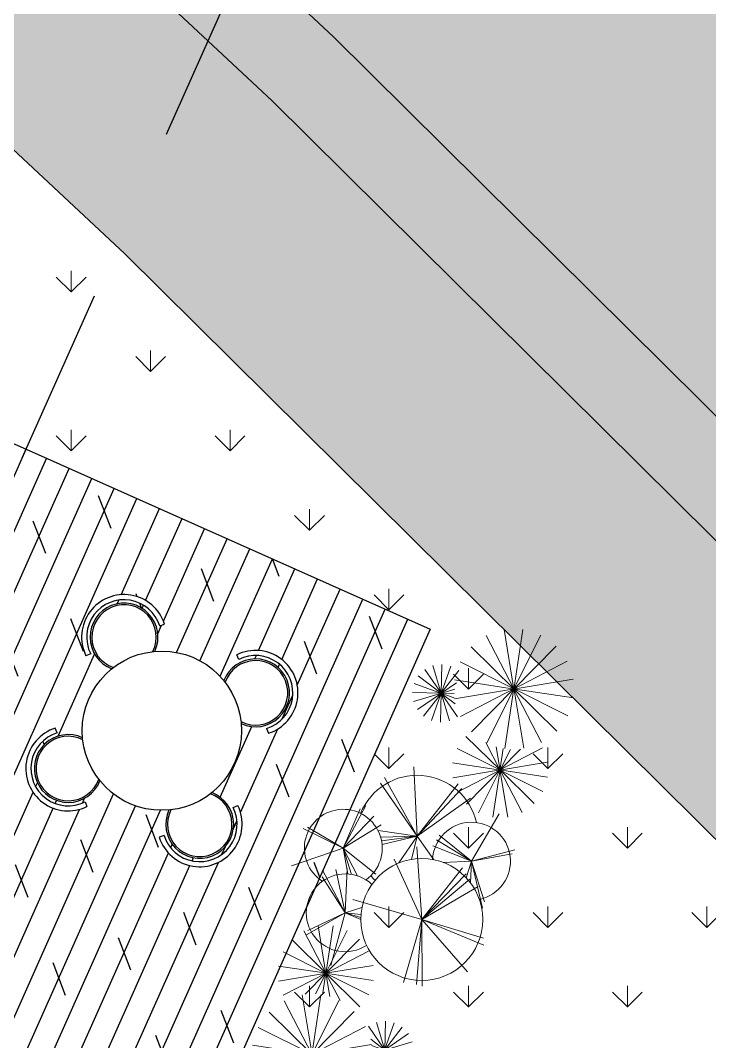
# Model space of a CAD drawing. Header units: millimetres. Extents: x 525387 to 527545, y 2235066 to 2235448.
# Drawn here: x 525612.76 to 525616.66, y 2235281.53 to 2235287.3 of the extents above; entities that cross this region are included whole.
import ezdxf

# ---------------------------------------------------------------- set-up
doc = ezdxf.new("R2010")
doc.units = ezdxf.units.MM
doc.linetypes.add('JIS_02_1.0', pattern=[2, 1, -1])
for name, color, linetype in [('auxiliar', 6, 'Continuous'), ('EJES', 1, 'Continuous'), ('muebles', 2, 'Continuous'), ('PISOS', 7, 'Continuous')]:
    doc.layers.add(name, color=color, linetype=linetype)
doc.layers.add('jardin', color=72, linetype='Continuous', lineweight=5)
doc.layers.add('muro', color=5, linetype='Continuous', lineweight=35)
pattern_1 = [(90, (-1981.939004174666, -211.1523106675595), (-0.449012806, 0.449012806), [0.1190625, -0.778963112]), (45, (-1981.939004174666, -211.1523106675595), (-0.4490128060534577, 0.4490128060534577), [0.1190625, -0.5159375]), (135, (-1981.939004174666, -211.1523106675595), (-0.4490128060534577, -0.4490128060534576), [0.1190625, -0.5159375])]

# ---------------------------------------------------------------- blocks, each defined once
blk = doc.blocks.new('Arbo-p12')
at = {"color": 0, "linetype": 'ByBlock', "lineweight": 0}
for p, q in [((-0.09945709401501, 0.1825524877638605), (-0.1356132411272652, 0.4940981494850954)), ((-0.09945709401501, 0.1825524877638605), (-0.1074507220736416, 0.4894871847450658)), ((-0.09945709401501, 0.1825524877638605), (-0.04596247985850208, 0.4867876671657798)), ((0.1654444836079677, 0.2784894576247351), (0.1012380212751178, 0.5282004195085828)), ((0.1654444836079677, 0.2784894576247351), (0.2733940111910297, 0.4590283148584596)), ((0.1654444836079677, 0.2784894576247351), (0.2773408917322135, 0.4382920194160924)), ((-0.09945709401501, 0.1825524877638605), (-0.3403838269256559, 0.4051013730745814)), ((-0.09945709401501, 0.1825524877638605), (-0.4038031262973748, 0.2714040318060841)), ((0.1654444836079677, 0.2784894576247351), (-0.02910967280313285, 0.2589447612715267)), ((0.1654444836079677, 0.2784894576247351), (-0.02305159788099669, 0.2349050050647519)), ((0.1654444836079677, 0.2784894576247351), (-0.01607567987874499, 0.2021488315189971)), ((0.1654444836079677, 0.2784894576247351), (0.07460698168316968, 0.1810547487095855)), ((0.1654444836079677, 0.2784894576247351), (0.2028990161379305, 0.2055873213512632)), ((0.1654444836079677, 0.2784894576247351), (0.2330999254421608, 0.2027623710971878)), ((0.1654444836079677, 0.2784894576247351), (0.3572435578118477, 0.1567404148424138)), ((0.1654444836079677, 0.2784894576247351), (0.3436585484460159, 0.1852775967678375)), ((-0.09945709401501, 0.1825524877638605), (-0.3980144917112823, 0.2385292821627031)), ((0.1912869320984432, -0.08140291117061205), (0.1580292908201565, 0.2263884639274987)), ((0.1912869320984432, -0.08140291117061205), (0.1885154619919192, 0.2180697781140359)), ((0.1912869320984432, -0.08140291117061205), (0.2716595651876356, 0.2152968828428821)), ((0.1912869320984432, -0.08140291117061205), (0.2190016331636822, 0.212523987571728)), ((-0.09945709401501, 0.1825524877638605), (-0.2491042509019152, 0.07191034251168738)), ((-0.09945709401501, 0.1825524877638605), (-0.2183721527725425, 0.05834102786364928)), ((-0.09945709401501, 0.1825524877638605), (-0.2032355424297066, 0.0489319366850588)), ((-0.09945709401501, 0.1825524877638605), (-0.1899574522912311, 0.03883172599978091)), ((-0.09945709401501, 0.1825524877638605), (0.03442190526441326, 0.159203816530546)), ((-0.09945709401501, 0.1825524877638605), (-0.07240588186543039, 0.03245811781874022)), ((-0.09945709401501, 0.1825524877638605), (-0.04203283865625145, 0.08610863659155533)), ((0.1912869320984432, -0.08140291117061205), (-0.0664597878082781, 0.1459745010640283)), ((-0.3074832109905653, -0.1018937197444366), (-0.3725427538281328, 0.1157687946434195)), ((-0.3074832109905653, -0.1018937197444366), (-0.3104882755280723, 0.1066058052098178)), ((-0.3074832109905653, -0.1018937197444366), (-0.2578444630142112, 0.1008138822734795)), ((-0.3074832109905653, -0.1018937197444366), (-0.3809867018928431, 0.0853118911108058)), ((0.1912869320984432, -0.08140291117061205), (0.4601195324312601, 0.06001474765824955)), ((0.1912869320984432, -0.08140291117061205), (-0.09971742908656489, 0.02951289967555382)), ((0.1912869320984432, -0.08140291117061205), (0.4850627633899749, 0.03783158548901633)), ((-0.3074832109905653, -0.1018937197444366), (-0.112246912438887, -0.08118529650845765)), ((0.1912869320984432, -0.08140291117061205), (-0.1052603692996122, -0.242230836897553)), ((0.1912869320984432, -0.08140291117061205), (0.338174847744209, -0.3531466477437188)), ((0.1912869320984432, -0.08140291117061205), (0.388061309661639, -0.3170990092187149)), ((0.1912869320984432, -0.08140291117061205), (0.4130045406203537, -0.3032345328629442)), ((0.1912869320984432, -0.08140291117061205), (0.5183204046682617, -0.1063589686109994)), ((-0.3074832109905653, -0.1018937197444366), (-0.507343275403616, -0.1674935225602729)), ((-0.3074832109905653, -0.1018937197444366), (-0.4967330011342612, -0.1492454022568394)), ((-0.3074832109905653, -0.1018937197444366), (-0.4226588173356135, -0.3325723143155553)), ((-0.3074832109905653, -0.1018937197444366), (-0.168457054476695, -0.1474484213565678)), ((-0.3074832109905653, -0.1018937197444366), (-0.193463941107007, -0.1623478726825746)), ((-0.3074832109905653, -0.1018937197444366), (-0.2069262341160077, -0.1728698851188635)), ((-0.08741089502086342, -0.3119095872141122), (-0.2277341135656372, -0.157430554482322)), ((-0.08741089502086342, -0.3119095872141122), (-0.2619663918384558, -0.1978417966254108)), ((-0.08741089502086342, -0.3119095872141122), (-0.04879098096027828, -0.2390760849195701)), ((-0.08741089502086342, -0.3119095872141122), (-0.304254691591202, -0.2441712511492324)), ((-0.08741089502086342, -0.3119095872141122), (-0.2837221160287666, -0.2681990802747973)), ((-0.08741089502086342, -0.3119095872141122), (-0.02860795749807729, -0.266185138638608)), ((-0.08741089502086342, -0.3119095872141122), (-0.02001231440516832, -0.2759558923497915)), ((-0.08741089502086342, -0.3119095872141122), (-0.01275229881134759, -0.2835568780088644)), ((-0.08741089502086342, -0.3119095872141122), (-0.1539477203546766, -0.4952958347374364)), ((-0.08741089502086342, -0.3119095872141122), (-0.1447490113881557, -0.5142946654390551)), ((-0.08741089502086342, -0.3119095872141122), (0.03946655136610412, -0.5363648118995229))]:
    blk.add_line(p, q, dxfattribs=at)
blk.add_circle((0.1912869320984432, -0.08140291117061205), 0.2872250582012303, dxfattribs=at)
for centre, radius, start, end in [((-0.09945709401501, 0.1825524877638605), 0.2872250582012303, 57.49040998641255, 202.5719847777969), ((0.1654444836079677, 0.2784894576247352), 0.1833465435664465, 326.1895167280852, 222.0247516634134), ((-0.3074832109905652, -0.1018937197444367), 0.1833465435664465, 350.2838044240218, 282.3951209920781), ((-0.08741089502086331, -0.3119095872141122), 0.1833465435664465, 91.44372134915663, 347.743530791549), ((-0.09945709401501, 0.1825524877638605), 0.2872250582012303, 265.0692222164591, 270.8897798021474)]:
    blk.add_arc(centre, radius, start, end, dxfattribs=at)
blk = doc.blocks.new('Arbo-p11')
at = {"color": 0, "linetype": 'ByBlock', "lineweight": 0}
for p, q in [((-0.03945091497496268, 0.1627851548033699), (-0.03945091497496268, 0.4682057414846272)), ((-0.03763756430225819, 0.163374348153109), (-0.217159280900016, 0.4104647932102127)), ((-0.03849758010914052, 0.1629361482125352), (-0.1328777318256156, 0.4534083873864336)), ((-0.04126426564766718, 0.163374348153109), (0.1382574509500902, 0.4104647932102127)), ((-0.04040424984078574, 0.1629361482125356), (0.05397590187568934, 0.453408387386434)), ((-0.03695505189357619, 0.1640568605617892), (-0.2840454969506803, 0.3435785771595471)), ((-0.04194677805634829, 0.1640568605617892), (0.2051436670007558, 0.3435785771595471)), ((-0.03651685195300371, 0.1649168763686711), (-0.3269890911269016, 0.2592970280851462)), ((-0.04238497799692166, 0.1649168763686707), (0.2480872611769762, 0.2592970280851462)), ((-0.03636585854383846, 0.1658702112344946), (-0.341786445225096, 0.1658702112344946)), ((-0.03651685195300371, 0.1668235461003168), (-0.3269890911269024, 0.0724433943838417)), ((-0.03695505189357708, 0.1676835619071991), (-0.2840454969506812, -0.01183815469055874)), ((-0.03763756430225819, 0.1683660743158798), (-0.217159280900016, -0.07872437074122432)), ((-0.03849758010913963, 0.1688042742564531), (-0.1328777318256151, -0.1216679649174452)), ((-0.04253597140608691, 0.1658702112344942), (0.2628846152751703, 0.1658702112344942)), ((-0.04238497799692166, 0.1668235461003172), (0.2480872611769771, 0.07244339438384215)), ((-0.0419467780563474, 0.1676835619071991), (0.2051436670007558, -0.01183815469055874)), ((-0.04126426564766718, 0.1683660743158793), (0.1382574509500902, -0.07872437074122476)), ((-0.04040424984078574, 0.1688042742564527), (0.05397590187568934, -0.1216679649174456)), ((-0.03945091497496268, 0.1689552676656188), (-0.03945091497496268, -0.1364653190156383)), ((0.1960180271041445, -0.1754089437350702), (0.2711393953621688, 0.05579085464273289)), ((-0.2836893419357962, -0.1074223704625676), (-0.3456976836416141, 0.02482332054843036)), ((-0.2841327870895041, -0.1075505428520331), (-0.3022400585782223, 0.03738421471603844)), ((0.1953335022018055, -0.175060160876516), (0.3382228357914097, 0.02161013450439094)), ((-0.2830237911541527, -0.1067990950249508), (-0.41092166024266, -0.03625767233798807)), ((-0.2833072079792969, -0.1071634391877884), (-0.3831468113785281, -0.0005519443799301416)), ((-0.285028228444814, -0.1073784530694117), (-0.2500939734895338, -0.04403954386138023)), ((-0.2845941359391124, -0.1075354099496743), (-0.2667433379524853, -0.01465166927093722)), ((0.194790260163509, -0.17451691883822), (0.3914605555444155, -0.03162758524861489)), ((0.1967768288037199, -0.1755291261175752), (0.1967768288037199, -0.02587380216266869)), ((-0.2828668342738896, -0.1063650025192488), (-0.4263034345084373, -0.07879873789677308)), ((-0.2857796762718963, -0.1062694571340594), (-0.1965552848700394, -0.09512230164397431)), ((-0.2856515038824312, -0.1067129022877672), (-0.2213026976848658, -0.0765405561602234)), ((-0.2853925726076516, -0.1070950362442666), (-0.236504216537871, -0.06131203611239458)), ((0.1982201554056353, -0.175060160876516), (0.1326960331551021, -0.08487394365613823)), ((0.1975356305032954, -0.1754089437350707), (0.1609826787180497, -0.062910525790458)), ((0.1944414773049543, -0.1738323939358809), (0.4256412756827566, -0.09871102567785575)), ((-0.2828517013715308, -0.1059036536696404), (-0.4277864589396019, -0.1240109251583587)), ((-0.2829798737609963, -0.105460208515933), (-0.4152255647719942, -0.1674685502217509)), ((-0.2832388050357755, -0.1050780745594337), (-0.3898502998436337, -0.2049176779586645)), ((-0.2836031491986131, -0.1047946577342894), (-0.3541445718855762, -0.2326925268227972)), ((-0.2840372417043147, -0.1046377008540264), (-0.3116035063267912, -0.2480743010885737)), ((-0.285764543369537, -0.1058081082844519), (-0.1423279431349898, -0.1333743729069276)), ((-0.2856075864892744, -0.1053740157787499), (-0.1577097174007671, -0.1759154384657121)), ((-0.2853241696641302, -0.1050096716159123), (-0.185484566264899, -0.2116211664237705)), ((-0.2849420357076313, -0.1047507403411331), (-0.222933694001813, -0.2369964313521306)), ((-0.284498590553923, -0.1046225679516676), (-0.2663913190652047, -0.2495573255197391)), ((0.1991121803024865, -0.1738323939358805), (0.04939654229667245, -0.1251868343137158)), ((0.1987633974439327, -0.17451691883822), (0.1013662940220794, -0.1037537810977064)), ((0.199232362684991, -0.1730735922363042), (-0.04386549156077259, -0.1730735922363042)), ((0.1991121803024865, -0.1723147905367287), (-0.0320876180753167, -0.2474361587947539)), ((0.1987633974439318, -0.1716302656343892), (0.002093102063025251, -0.3145195992239943)), ((0.1982201554056353, -0.1710870235960928), (0.0553308218160311, -0.3677573189769997)), ((0.1975356305032963, -0.1707382407375385), (0.122414262245272, -0.4019380391153416)), ((0.1943212949224498, -0.1730735922363046), (0.4374191491682133, -0.1730735922363046)), ((0.1944414773049543, -0.1723147905367283), (0.4256412756827574, -0.2474361587947535)), ((0.194790260163509, -0.1716302656343892), (0.3914605555444155, -0.3145195992239943)), ((0.1953335022018055, -0.1710870235960932), (0.3382228357914097, -0.3677573189770001)), ((0.1960180271041445, -0.170738240737539), (0.2711393953621688, -0.4019380391153421)), ((0.1967768288037199, -0.1706180583550335), (0.1967768288037199, -0.4137159126007971))]:
    blk.add_line(p, q, dxfattribs=at)
blk = doc.blocks.new('ACBAÑA 2 R')
at = {"layer": 'muro', "color": 3, "linetype": 'Continuous', "lineweight": -3}
for p in [(8.29999999993015, 1.75), (0, 0)]:
    blk.add_line(p, (8.29999999993015, 0), dxfattribs=at)

msp = doc.modelspace()

# ---------------------------------------------------------------- hatches: boundary and pattern name
at = {"layer": 'auxiliar'}
h = msp.add_hatch(color=8, dxfattribs=at)
h.dxf.hatch_style = 1
h.set_gradient(color1=(0, 127, 255), color2=(0, 255, 255), name='INVCURVED')
h.paths.add_polyline_path([(525608.3686954741, 2235295.686445747), (525615.9158335903, 2235288.645588127), (525619.4931245319, 2235285.100241358), (525626.0822137087, 2235278.146163472), (525630.6105035663, 2235273.191901902), (525636.6796801204, 2235267.67058028), (525637.6109065919, 2235266.236831313), (525639.9164147214, 2235263.177795304), (525639.9164147218, 2235263.177795304), (525637.2189519926, 2235266.591751895), (525633.4391289881, 2235267.034892814), (525629.0862992101, 2235271.895039319), (525624.618069241, 2235276.783591227), (525618.0629432222, 2235283.701824637), (525614.5294332004, 2235287.203781437), (525607.2363289869, 2235294.00764637)])
at = {"layer": 'jardin'}
h = msp.add_hatch(dxfattribs=at)
h.set_pattern_fill('GRASS', color=72, scale=0.025)
h.set_pattern_definition(pattern_1)
edge = h.paths.add_edge_path()
edge.add_line((525636.9455999916, 2235268.081293845), (525638.9229341198, 2235271.135288808))
edge.add_line((525638.9229341198, 2235271.135288808), (525645.1812575532, 2235268.538234785))
edge.add_line((525645.1812575532, 2235268.538234785), (525645.265557539, 2235271.011437382))
edge.add_line((525645.265557539, 2235271.011437382), (525614.3371159103, 2235290.934354713))
edge.add_line((525614.3371159103, 2235290.934354713), (525609.00669024, 2235295.738165472))
edge.add_line((525609.00669024, 2235295.738165472), (525608.7388687962, 2235295.341104557))
edge.add_line((525608.7388687962, 2235295.341104557), (525615.9158335903, 2235288.645588127))
edge.add_line((525615.9158335903, 2235288.645588127), (525619.4931245319, 2235285.100241358))
edge.add_line((525619.4931245319, 2235285.100241358), (525626.0822137087, 2235278.146163472))
edge.add_line((525626.0822137087, 2235278.146163472), (525630.6105035663, 2235273.191901902))
edge.add_line((525630.6105035663, 2235273.191901902), (525636.2701835615, 2235268.043112235))
edge.add_arc((525636.5945163337, 2235268.298808937), 0.4130042983129986, 218.251455587989, 328.2195720236954)
h = msp.add_hatch(dxfattribs=at)
h.set_pattern_fill('GRASS', color=72, scale=0.025)
h.set_pattern_definition([(90, (0, 0), (-0.449012806, 0.449012806), [0.1190625, -0.778963112]), (45, (0, 0), (-0.4490128060534577, 0.4490128060534577), [0.1190625, -0.5159375]), (135, (0, 0), (-0.4490128060534577, -0.4490128060534576), [0.1190625, -0.5159375])])
edge = h.paths.add_edge_path()
edge.add_line((525618.0629432222, 2235283.701824637), (525614.5294332004, 2235287.203781437))
edge.add_line((525614.5294332004, 2235287.203781437), (525607.2363289868, 2235294.00764637))
edge.add_line((525607.2363289868, 2235294.00764637), (525606.9532373651, 2235293.587946526))
edge.add_line((525606.9532373651, 2235293.587946526), (525614.1828331029, 2235286.843329764))
edge.add_line((525614.1828331029, 2235286.843329764), (525617.7053978947, 2235283.352220457))
edge.add_line((525617.7053978947, 2235283.352220457), (525622.6075460893, 2235278.178528094))
edge.add_line((525622.6075460893, 2235278.178528094), (525624.2520331242, 2235276.442948166))
edge.add_line((525624.2520331242, 2235276.442948166), (525628.7062945096, 2235271.569678852))
edge.add_arc((525634.9186132073, 2235276.559460541), 7.968113007783279, 218.7716957493611, 233.6559660666527)
edge.add_line((525630.1964513541, 2235270.141360173), (525633.1986056595, 2235266.972907857))
edge.add_line((525633.1986056595, 2235266.972907857), (525633.2121527304, 2235266.926232727))
edge.add_line((525633.2121527304, 2235266.926232727), (525633.5744928159, 2235266.883752506))
edge.add_line((525633.5744928159, 2235266.883752506), (525629.0862992101, 2235271.895039319))
edge.add_line((525629.0862992101, 2235271.895039319), (525624.618069241, 2235276.783591227))
edge.add_line((525624.618069241, 2235276.783591227), (525618.0629432222, 2235283.701824637))
h = msp.add_hatch(dxfattribs=at)
h.set_pattern_fill('GRASS', color=72, scale=0.025)
h.set_pattern_definition(pattern_1)
h.paths.add_polyline_path([(525616.8472891089, 2235282.513170424), (525613.3509928689, 2235285.978245751), (525608.6020163539, 2235290.408649298), (525607.1030780211, 2235290.408649298), (525604.8692700316, 2235285.391434408), (525605.4626919958, 2235285.127225927), (525606.5812177643, 2235287.639475936), (525615.0770393981, 2235283.85648573), (525612.2910257565, 2235277.59899664), (525609.9607436777, 2235278.636505066), (525609.3714202776, 2235277.311716626), (525603.2053036267, 2235280.057048637), (525605.0559553527, 2235284.213680469), (525604.4625333886, 2235284.477888951), (525603.7489263956, 2235282.875101402), (525602.9720301729, 2235283.220997886), (525602.2334331765, 2235281.562081871), (525601.4682881286, 2235279.843537955), (525608.9483517003, 2235276.515085535), (525619.2713198636, 2235279.954865594)])
at = {"layer": 'PISOS'}
h = msp.add_hatch(dxfattribs=at)
h.set_pattern_fill('HONEY', color=9, scale=0.09)
h.set_pattern_definition([(0, (-1981.939004174666, -211.1523106675595), (0.428625, 0.24746675805), [0.2857499999999999, -0.5714999999999999]), (120, (-1981.939004174666, -211.1523106675595), (-0.4286249990634771, 0.2474667596721052), [0.2857499999999998, -0.5714999999999996]), (59.99999999999999, (-1981.939004174666, -211.1523106675595), (9.36522819294794e-10, 0.494933517722105), [-0.5714999999999999, 0.2857499999999999])])
edge = h.paths.add_edge_path()
edge.add_line((525606.9532373651, 2235293.587946526), (525607.2363289868, 2235294.00764637))
edge.add_line((525607.2363289868, 2235294.00764637), (525606.3479130142, 2235294.836465225))
edge.add_line((525606.3479130142, 2235294.836465225), (525605.8445237541, 2235294.090161281))
edge.add_arc((525605.9721426611, 2235292.896966655), 1.199999999830135, 96.10489892490847, 124.1823590114058)
edge.add_line((525605.2979482228, 2235293.889670971), (525594.7123011063, 2235301.60266077))
edge.add_line((525594.7123011063, 2235301.60266077), (525591.0525401771, 2235303.194932317))
edge.add_line((525591.0525401771, 2235303.194932317), (525575.182638465, 2235305.939154865))
edge.add_line((525575.182638465, 2235305.939154865), (525574.2028669307, 2235306.540823254))
edge.add_line((525574.2028669307, 2235306.540823254), (525573.5749101448, 2235305.518243049))
edge.add_line((525573.5749101448, 2235305.518243049), (525574.7510732597, 2235304.795972457))
edge.add_line((525574.7510732597, 2235304.795972457), (525577.9330706495, 2235304.24574164))
edge.add_line((525577.9330706495, 2235304.24574164), (525579.0839622102, 2235298.82506341))
edge.add_line((525579.0839622102, 2235298.82506341), (525578.0409486827, 2235296.482416672))
edge.add_line((525578.0409486827, 2235296.482416672), (525577.7984083681, 2235295.937662207))
edge.add_line((525577.7984083681, 2235295.937662207), (525576.9142228351, 2235295.426904986))
edge.add_line((525576.9142228351, 2235295.426904986), (525575.7266137406, 2235295.955662622))
edge.add_line((525575.7266137406, 2235295.955662622), (525574.6303591912, 2235296.443746593))
edge.add_line((525574.6303591912, 2235296.443746593), (525574.2236225482, 2235295.530201136))
edge.add_line((525574.2236225482, 2235295.530201136), (525575.3198770975, 2235295.042117164))
edge.add_line((525575.3198770975, 2235295.042117164), (525574.1301672953, 2235292.369985199))
edge.add_line((525574.1301672953, 2235292.369985199), (525575.226421845, 2235291.881901227))
edge.add_line((525575.226421845, 2235291.881901227), (525575.9362163139, 2235293.476125706))
edge.add_line((525575.9362163139, 2235293.476125706), (525578.7361371672, 2235295.093523571))
edge.add_line((525578.7361371672, 2235295.093523571), (525580.3387425096, 2235298.693034103))
edge.add_line((525580.3387425096, 2235298.693034103), (525579.2065739105, 2235304.025527525))
edge.add_line((525579.2065739105, 2235304.025527525), (525590.7060031955, 2235302.037046834))
edge.add_line((525590.7060031955, 2235302.037046834), (525594.1124133674, 2235300.55500194))
edge.add_line((525594.1124133674, 2235300.55500194), (525595.0989541203, 2235299.836181571))
edge.add_line((525595.0989541203, 2235299.836181571), (525590.2276901774, 2235288.895143621))
edge.add_line((525590.2276901774, 2235288.895143621), (525591.3239447267, 2235288.407059649))
edge.add_line((525591.3239447267, 2235288.407059649), (525593.5868117566, 2235293.489542213))
edge.add_line((525593.5868117566, 2235293.489542213), (525595.8714388438, 2235292.472360698))
edge.add_line((525595.8714388438, 2235292.472360698), (525596.2781754866, 2235293.385906155))
edge.add_line((525596.2781754866, 2235293.385906155), (525593.9935483993, 2235294.40308767))
edge.add_line((525593.9935483993, 2235294.40308767), (525596.0907676786, 2235299.113519294))
edge.add_line((525596.0907676786, 2235299.113519294), (525605.4887313502, 2235292.265907888))
edge.add_arc((509013.475930431, 2231769.083826202), 16961.94861348718, 11.982317951034474, 11.98824039447959, ccw=False)
edge.add_line((525605.8528204352, 2235290.550836786), (525603.4026747464, 2235285.047719467))
edge.add_line((525603.4026747464, 2235285.047719467), (525601.4293808372, 2235283.90782962))
edge.add_line((525601.4293808372, 2235283.90782962), (525602.7841985535, 2235283.30462591))
edge.add_line((525602.7841985535, 2235283.30462591), (525604.3404035454, 2235284.203580832))
edge.add_line((525604.3404035454, 2235284.203580832), (525604.4625333886, 2235284.477888951))
edge.add_line((525604.4625333886, 2235284.477888951), (525605.0559553527, 2235284.213680469))
edge.add_line((525605.0559553527, 2235284.213680469), (525605.4626919958, 2235285.127225927))
edge.add_line((525605.4626919958, 2235285.127225927), (525604.8692700317, 2235285.391434408))
edge.add_line((525604.8692700317, 2235285.391434408), (525607.1030780211, 2235290.408649298))
edge.add_arc((525607.8525471875, 2235277.282750833), 13.14727783833425, 86.73204505863089, 93.26795494136911, ccw=False)
edge.add_line((525608.6020163539, 2235290.408649298), (525613.3509928689, 2235285.978245751))
edge.add_line((525613.3509928689, 2235285.978245751), (525616.8472891089, 2235282.513170424))
edge.add_line((525616.8472891089, 2235282.513170424), (525619.2713198636, 2235279.954865594))
edge.add_line((525619.2713198636, 2235279.954865594), (525608.9483517003, 2235276.515085535))
edge.add_line((525608.9483517003, 2235276.515085535), (525601.468371776, 2235279.843725831))
edge.add_line((525601.468371776, 2235279.843725831), (525600.9616807719, 2235278.705679202))
edge.add_line((525600.9616807719, 2235278.705679202), (525608.5464596847, 2235275.33040119))
edge.add_line((525608.5464596847, 2235275.33040119), (525609.4136088317, 2235272.728039155))
edge.add_line((525609.4136088317, 2235272.728039155), (525614.1571920078, 2235274.30867784))
edge.add_line((525614.1571920078, 2235274.30867784), (525613.3542545586, 2235276.718337057))
edge.add_line((525613.3542545586, 2235276.718337057), (525620.1822073393, 2235278.993521426))
edge.add_line((525620.1822073393, 2235278.993521426), (525621.7364663732, 2235277.353167489))
edge.add_line((525621.7364663732, 2235277.353167489), (525623.3735464438, 2235275.625404818))
edge.add_line((525623.3735464438, 2235275.625404818), (525624.6813222884, 2235274.194607804))
edge.add_line((525624.6813222884, 2235274.194607804), (525627.0727686713, 2235267.017746364))
edge.add_line((525627.0727686713, 2235267.017746364), (525631.696335101, 2235268.558393527))
edge.add_line((525631.696335101, 2235268.558393527), (525630.1964513537, 2235270.141360173))
edge.add_arc((525634.918613206, 2235276.55946054), 7.968113006474778, 218.7716957525168, 233.6559660680781, ccw=False)
edge.add_line((525628.7062945096, 2235271.569678852), (525624.2520331242, 2235276.442948166))
edge.add_line((525624.2520331242, 2235276.442948166), (525622.607546089, 2235278.178528094))
edge.add_line((525622.607546089, 2235278.178528094), (525617.7053978947, 2235283.352220457))
edge.add_line((525617.7053978947, 2235283.352220457), (525614.1828331029, 2235286.843329764))
edge.add_line((525614.1828331029, 2235286.843329764), (525606.9532373651, 2235293.587946526))
at = {"layer": 'PISOS', "linetype": 'Continuous', "lineweight": -3}
h = msp.add_hatch(dxfattribs=at)
h.set_pattern_fill('DOLMIT', color=30, scale=0.022, angle=66)
h.set_pattern_definition([(66, (135.6845179270022, -3.331805571448058), (-0.1276223004326714, 0.0568211090376893), []), (111, (135.6845179270022, -3.331805571448058), (-0.3688865675022658, -0.141602286271784), [0.1975656346635214, -0.3951312693270428])])
h.paths.add_polyline_path([(525615.0771905197, 2235283.856825154), (525612.7932709003, 2235284.873541038), (525610.0071049999, 2235278.615709968), (525612.2909686436, 2235277.59886836)])
h.paths.add_polyline_path([(525612.5492843114, 2235280.9943674), (525612.5368133734, 2235280.966357215), (525613.2613680449, 2235280.643764691), (525613.2366658085, 2235280.58828256), (525613.1292537133, 2235280.636105506), (525612.9336961475, 2235280.196876021), (525613.0411082427, 2235280.149053075), (525613.0164060062, 2235280.093570944), (525612.2918513347, 2235280.416163468), (525612.2793803968, 2235280.388153282), (525611.8922357481, 2235280.468921206), (525611.4787157277, 2235280.652492607), (525611.5254231819, 2235280.757399267), (525611.3263469095, 2235280.846033734), (525611.5713089482, 2235281.396227481), (525611.7703852206, 2235281.307593014), (525611.817092675, 2235281.412499674), (525612.2302117132, 2235281.228027652)], flags=16)
h.paths.add_polyline_path([(525612.9577494966, 2235283.297384767), (525612.968559847, 2235283.270623971, 1.085701624777463), (525613.1261305625, 2235282.880622764), (525613.1369438588, 2235282.853863159, -1.075009089711504)], flags=16)
h.paths.add_polyline_path([(525613.5460547861, 2235282.680205873), (525613.5728155819, 2235282.691016223, 1.085701622173183), (525613.9628167893, 2235282.848586939), (525613.9895763948, 2235282.859400235, -1.075009087103)], flags=16)
h.paths.add_polyline_path([(525613.1122633528, 2235283.243055, -0.02219553504271665), (525613.1104915886, 2235283.282947965, -0.226671421496903), (525613.2778226899, 2235283.633088356, -2.536390220697457), (525613.5205986236, 2235283.731176201, -0.2501253604592397), (525613.9106319802, 2235283.565616863, -2.536390226610965), (525614.0087198243, 2235283.32284093, -0.02219553504271553), (525614.0104915885, 2235283.282947965, -0.2266714214969031), (525613.8431604872, 2235282.932807574, -2.536390220697438), (525613.6003845535, 2235282.834719729, -0.2501253604592386), (525613.2103511969, 2235283.000279067, -2.536390226610993)], flags=16)
h.paths.add_polyline_path([(525613.1314067823, 2235283.706495695, -1.075009087692537), (525613.574928391, 2235283.885690057), (525613.5481675952, 2235283.874879707, 1.085701622625074), (525613.1581663879, 2235283.717308991)], flags=16)
h.paths.add_polyline_path([(525614.1632336805, 2235283.268511163), (525614.1524233309, 2235283.295271959, 1.085701622196604), (525613.9948526147, 2235283.685273166), (525613.9840393189, 2235283.712032772, -1.075009089459886)], flags=16)
h.paths.add_polyline_path([(525611.7866457364, 2235280.058502917, -1), (525611.2866457364, 2235280.058502917, -1)], flags=16)
h.paths.add_polyline_path([(525611.4801204997, 2235279.542225929), (525611.7991930979, 2235279.308565677), (525611.78672216, 2235279.280555491), (525612.5112768314, 2235278.957962967), (525612.486574595, 2235278.902480836), (525612.3791624998, 2235278.950303782), (525612.183604934, 2235278.511074298), (525612.2910170292, 2235278.463251352), (525612.2663147927, 2235278.40776922), (525611.5417601212, 2235278.730361744), (525611.5292891833, 2235278.702351559), (525611.1421445346, 2235278.783119483), (525610.7286245142, 2235278.966690883), (525610.7753319684, 2235279.071597543), (525610.576255696, 2235279.16023201), (525610.8212177347, 2235279.710425757), (525611.0202940071, 2235279.62179129), (525611.0670014615, 2235279.72669795)], flags=16)

# ---------------------------------------------------------------- linework, layer by layer
at = {"layer": 'auxiliar'}
for p, q in [((525608.6020163539, 2235290.408649298), (525613.3509928689, 2235285.978245751)), ((525613.3509928689, 2235285.978245751), (525616.8472891089, 2235282.513170424)), ((525612.7933268757, 2235284.873666762), (525615.0771905197, 2235283.856825154)), ((525615.0771905197, 2235283.856825154), (525612.3066686186, 2235277.634131083))]:
    msp.add_line(p, q, dxfattribs=at)
msp.add_lwpolyline([(525606.953237365, 2235293.587946526), (525614.1828331029, 2235286.843329764), (525617.7053978947, 2235283.352220457), (525622.6075460893, 2235278.178528094)], dxfattribs=at)
at = {"layer": 'EJES', "linetype": 'JIS_02_1.0'}
msp.add_line((525612.7729878046, 2235284.827984462), (525623.4049079493, 2235308.707668078), dxfattribs=at)
at = {"layer": 'jardin', "color": 72}
msp.add_lwpolyline([(525633.5744928158, 2235266.883752506), (525629.0862992101, 2235271.895039319), (525624.618069241, 2235276.783591227), (525618.0629432222, 2235283.701824637), (525614.5294332004, 2235287.203781437), (525607.2363289869, 2235294.00764637), (525608.3686954741, 2235295.686445747), (525615.9158335903, 2235288.645588127), (525619.4931245319, 2235285.100241358), (525626.0822137087, 2235278.146163472), (525630.6105035663, 2235273.191901902), (525636.6796801204, 2235267.67058028), (525637.6109065919, 2235266.236831313), (525642.6138774508, 2235259.763838714), (525640.90134455, 2235257.748393205), (525638.3501099155, 2235261.406355309), (525636.024444829, 2235264.148261729), (525635.4542170024, 2235264.784948877)], dxfattribs=at)
at = {"layer": 'muebles', "lineweight": -3}
for p, q in [((525613.5481675953, 2235283.874879707), (525613.5749283916, 2235283.885690057)), ((525613.1581663884, 2235283.717308991), (525613.1314067823, 2235283.706495695)), ((525613.9948526147, 2235283.685273166), (525613.9840393191, 2235283.712032771)), ((525612.9685598469, 2235283.270623972), (525612.9577494963, 2235283.297384768)), ((525614.1524233309, 2235283.295271959), (525614.1632336805, 2235283.268511163)), ((525613.1261305624, 2235282.880622765), (525613.1369438587, 2235282.853863159)), ((525613.9628167894, 2235282.848586939), (525613.989576395, 2235282.859400235)), ((525613.5728155816, 2235282.691016223), (525613.546054786, 2235282.680205873))]:
    msp.add_line(p, q, dxfattribs=at)
msp.add_circle((525613.5604915885, 2235283.282947965), 0.4500000000000455, dxfattribs=at)
for centre, radius, start, end in [((525613.3466814499, 2235283.812146628), 0.2398026315789368, 17.8594555709522, 206.1405444314964), ((525613.3466814499, 2235283.812146628), 0.2110263157894567, 17.29407231477631, 206.7059276823998), ((525614.0896902516, 2235283.496758104), 0.2398026315789368, 287.8594555731042, 116.1405444255087), ((525614.0896902516, 2235283.496758104), 0.2110263157894567, 287.2940723179599, 116.7059276823995), ((525613.0312929255, 2235283.069137826), 0.2398026315789368, 107.8594555731043, 296.1405444255087), ((525613.0312929255, 2235283.069137826), 0.2110263157894567, 107.2940723179615, 296.7059276823995), ((525613.7743017272, 2235282.753749302), 0.2398026315789368, 197.8594555709522, 26.14054443149652), ((525613.7743017272, 2235282.753749302), 0.2110263157894567, 197.2940723147762, 26.70592768239985)]:
    msp.add_arc(centre, radius, start, end, dxfattribs=at)
at = {"layer": 'muebles', "color": 8, "lineweight": -3}
for centre, radius, start, end in [((525613.3466814499, 2235283.812146628), 0.191842105263173, 335.0347775622083, 248.9652224450784), ((525613.3466814499, 2235283.812146628), 0.1822499999999914, 333.2219961591258, 250.7780038392046), ((525614.0896902516, 2235283.496758104), 0.191842105263173, 245.0347775561617, 158.9652224376565), ((525614.0896902516, 2235283.496758104), 0.1822499999999914, 243.2219961591268, 160.7780038392052), ((525613.0312929255, 2235283.069137826), 0.191842105263173, 65.03477755616171, 338.9652224376565), ((525613.0312929255, 2235283.069137826), 0.1822499999999914, 63.22199615912675, 340.7780038392051), ((525613.7743017272, 2235282.753749302), 0.191842105263173, 155.0347775622083, 68.96522244507844), ((525613.7743017272, 2235282.753749302), 0.1822499999999914, 153.221996159126, 70.77800383920619)]:
    msp.add_arc(centre, radius, start, end, dxfattribs=at)

# ---------------------------------------------------------------- block references
at = {"layer": 'jardin', "color": 114, "linetype": 'Continuous', "lineweight": 0, "true_color": 0x139b48, "xscale": 1.125, "yscale": 1.125, "zscale": 1.125}
for p, rotation in [((525615.4502060784, 2235283.354911825), 315.4140059053375), ((525614.5080140239, 2235281.617814716), 135.4140059053375)]:
    msp.add_blockref('Arbo-p11', p, dxfattribs=dict(at, rotation=rotation))
at = {"layer": 'jardin', "linetype": 'Continuous', "lineweight": 0, "xscale": 1.200000000000004, "yscale": 1.200000000000004, "zscale": 1.200000000000004, "rotation": 315.4140059053375}
msp.add_blockref('Arbo-p12', (525614.9341313974, 2235282.446544094), dxfattribs=at)
at = {"layer": 'muro', "rotation": 66}
msp.add_blockref('ACBAÑA 2 R', (525609.4174127382, 2235277.291239464), dxfattribs=at)

doc.saveas('drawing.dxf')
